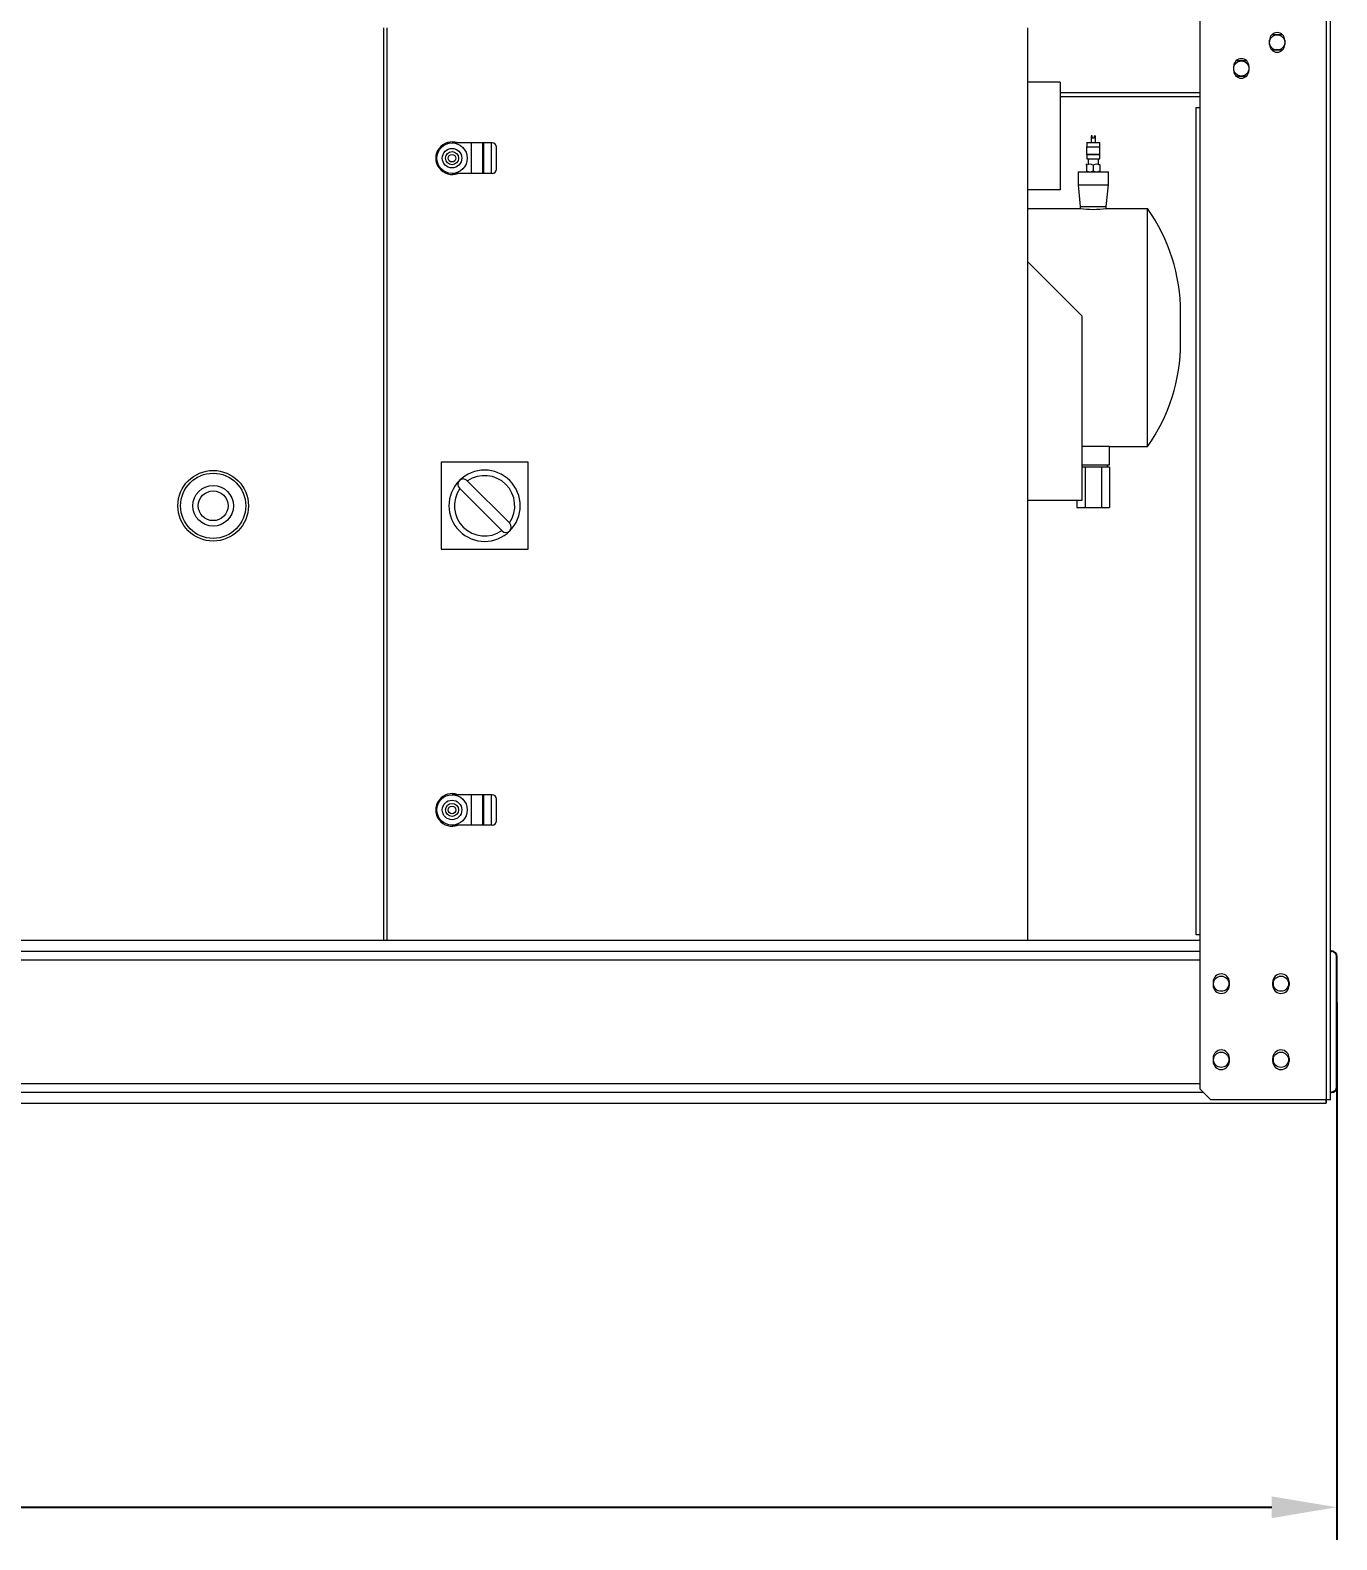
# Model space of a CAD drawing. Header units: millimetres. Extents: x 113490 to 142599, y -20467 to 115.
# Drawn here: x 134272 to 135475, y -8731 to -7341 of the extents above; entities that cross this region are included whole.
import ezdxf

# ---------------------------------------------------------------- set-up
doc = ezdxf.new("R2010")
doc.units = ezdxf.units.MM
doc.layers.add('DV1_0', color=7, linetype='Continuous')
doc.styles.get("Standard").update_dxf_attribs({"font": 'msyh.ttf'})
doc.dimstyles.new('ISO-25', dxfattribs={"dimtxt": 2.5, "dimasz": 2.5, "dimexe": 1.25, "dimexo": 0.625, "dimtad": 1, "dimtxsty": 'Standard', "dimcen": 2.5, "dimadec": 0, "dimazin": 0, "dimtfac": 1, "dimtmove": 0, "dimatfit": 3, "dimfxl": 1, "dimarcsym": 0})

# ---------------------------------------------------------------- blocks, each defined once
blk = doc.blocks.new('*D15')
at = {"color": 0, "lineweight": -2}
for p, q in [((122355.3, -8236.2), (122355.3, -8731)), ((135475.3, -8236.2), (135475.3, -8731)), ((122415.3, -8701), (135415.3, -8701))]:
    blk.add_line(p, q, dxfattribs=at)
at = {"color": 0}
for points in [[(122415.3, -8691), (122415.3, -8711), (122355.3, -8701)], [(135415.3, -8691), (135415.3, -8711), (135475.3, -8701)]]:
    blk.add_solid(points, dxfattribs=at)
at = {"layer": 'Defpoints', "color": 0}
for p in [(122355.3, -8235.2), (135475.3, -8235.2), (135475.3, -8701)]:
    blk.add_point(p, dxfattribs=at)
at = {"color": 0, "insert": (128915.3, -8655), "char_height": 50, "attachment_point": 5}
blk.add_mtext('13150', dxfattribs=at)

msp = doc.modelspace()

# ---------------------------------------------------------------- linework, layer by layer
for p, q in [((135469.3, -8189), (135470.3, -8189)), ((135475.3, -8314), (135475.3, -8194)), ((135469.3, -8319), (135470.3, -8319))]:
    msp.add_line(p, q)
for centre, start, end in [((135470.3, -8194), 0, 90), ((135470.3, -8314), 270, 0)]:
    msp.add_arc(centre, 5, start, end)
at = {"layer": 'DV1_0', "color": 7, "linetype": 'Continuous', "lineweight": 20}
for p, q in [((135465.7, -8326), (135465.7, -6153)), ((135349.3, -7398.8), (135220.3, -7398.8)), ((135349.3, -8174), (135349.3, -7412.4)), ((134678.3, -7473), (134678.3, -7445)), ((134688.7, -7473), (134688.7, -7445)), ((134689.6, -7473), (134689.6, -7445)), ((134696.7, -7473), (134696.7, -7445)), ((134678.3, -8073), (134678.3, -8045)), ((134688.7, -8073), (134688.7, -8045)), ((134689.6, -8073), (134689.6, -8045)), ((134696.7, -8073), (134696.7, -8045)), ((132621.7, -8197), (135349.3, -8197)), ((132621.7, -8311), (135349.3, -8311))]:
    msp.add_line(p, q, dxfattribs=at)
at = {"layer": 'DV1_0', "color": 7, "linetype": 'Continuous', "lineweight": 15}
for p, q in [((135469.3, -8326), (135469.3, -6153)), ((135349.3, -7412.4), (135349.3, -7292.4)), ((134597.3, -7339), (134597.3, -8179)), ((134600.3, -7339), (134600.3, -8179)), ((135190.3, -7339), (135190.3, -8179)), ((135413.3, -7354.4), (135413.3, -7350.4)), ((135423.3, -7345.4), (135417.3, -7345.4)), ((135427.3, -7350.4), (135427.3, -7354.4)), ((135417.3, -7359.4), (135423.3, -7359.4)), ((135380.3, -7378.4), (135380.3, -7374.4)), ((135390.3, -7369.4), (135384.3, -7369.4)), ((135394.3, -7374.4), (135394.3, -7378.4)), ((135220.3, -7389), (135190.3, -7389)), ((135220.3, -7389), (135220.3, -7488)), ((135384.3, -7383.4), (135390.3, -7383.4)), ((135349.3, -7402.4), (135220.3, -7402.4)), ((135345.7, -8174), (135345.7, -7412.4)), ((135345.7, -7412.4), (135349.3, -7412.4)), ((134678.3, -7445), (134660.3, -7445)), ((134688.7, -7445), (134678.3, -7445)), ((134689.6, -7445), (134688.7, -7445)), ((134696.7, -7445), (134689.6, -7445)), ((134697.3, -7445), (134696.7, -7445)), ((134701.3, -7469), (134701.3, -7449)), ((135244.9, -7448.5), (135244.6, -7448.7)), ((135244.6, -7448.7), (135257.1, -7448.7)), ((135244.6, -7448.7), (135244.6, -7455.2)), ((135244.9, -7444.5), (135256.9, -7444.5)), ((135244.9, -7444.5), (135244.9, -7448.5)), ((135244.9, -7448.5), (135256.9, -7448.5)), ((135249.9, -7438.5), (135248.9, -7438.5)), ((135248.9, -7438.5), (135248.9, -7444.5)), ((135249.9, -7440.5), (135249.9, -7438.5)), ((135251.9, -7440.5), (135249.9, -7440.5)), ((135251.9, -7438.5), (135252.9, -7438.5)), ((135251.9, -7438.5), (135251.9, -7440.5)), ((135252.9, -7444.5), (135252.9, -7438.5)), ((135256.9, -7448.5), (135256.9, -7444.5)), ((135257.1, -7448.7), (135256.9, -7448.5)), ((135257.1, -7455.2), (135257.1, -7448.7)), ((135244.6, -7455.2), (135257.1, -7455.2)), ((135244.6, -7455.2), (135244.9, -7455.5)), ((135244.9, -7455.5), (135256.9, -7455.5)), ((135244.9, -7455.5), (135244.9, -7459.5)), ((135244.9, -7459.5), (135256.9, -7459.5)), ((135246.1, -7459.5), (135246.1, -7464.5)), ((135255.6, -7464.5), (135255.6, -7459.5)), ((135256.9, -7455.5), (135257.1, -7455.2)), ((135256.9, -7459.5), (135256.9, -7455.5)), ((134678.3, -7473), (134660.3, -7473)), ((134688.7, -7473), (134678.3, -7473)), ((134689.6, -7473), (134688.7, -7473)), ((134696.7, -7473), (134689.6, -7473)), ((134697.3, -7473), (134696.7, -7473)), ((135236.9, -7471.5), (135264.9, -7471.5)), ((135236.9, -7471.5), (135236.9, -7483.5)), ((135244.8, -7465.5), (135244.8, -7464.5)), ((135244.9, -7464.5), (135244.8, -7464.5)), ((135244.8, -7465.5), (135244.8, -7470.5)), ((135244.8, -7470.5), (135244.8, -7471.4)), ((135250.9, -7465.5), (135250.9, -7470.5)), ((135256.9, -7465.5), (135256.9, -7464.5)), ((135256.9, -7465.5), (135256.9, -7470.5)), ((135256.9, -7470.5), (135256.9, -7471.4)), ((135256.9, -7471.5), (135256.9, -7471.4)), ((135264.9, -7483.5), (135264.9, -7471.5)), ((135220.3, -7488), (135190.3, -7488)), ((135236.9, -7483.5), (135264.9, -7483.5)), ((135236.9, -7483.5), (135238.9, -7503.5)), ((135262.9, -7503.5), (135264.9, -7483.5)), ((135238.9, -7503.5), (135262.9, -7503.5)), ((135238.9, -7503.5), (135238.9, -7505.5)), ((135262.9, -7505.5), (135262.9, -7503.5)), ((135238.9, -7505.5), (135190.3, -7505.5)), ((135300.9, -7505.5), (135262.9, -7505.5)), ((135300.9, -7724.5), (135300.9, -7505.5)), ((135240.3, -7604), (135190.3, -7554)), ((135331.4, -7628.8), (135331.4, -7601.1)), ((135240.3, -7604), (135240.3, -7774)), ((135265.8, -7724.5), (135240.3, -7724.5)), ((135265.8, -7724.5), (135300.9, -7724.5)), ((135265.8, -7741.5), (135265.8, -7724.5)), ((134650.3, -7739), (134650.3, -7819)), ((134730.3, -7739), (134650.3, -7739)), ((134730.3, -7819), (134730.3, -7739)), ((135265.8, -7741.5), (135240.3, -7741.5)), ((135243.4, -7743.5), (135240.3, -7743.5)), ((135243.4, -7743.5), (135243.4, -7780.5)), ((135250.9, -7743.5), (135243.4, -7743.5)), ((135258.4, -7743.5), (135250.9, -7743.5)), ((135258.4, -7743.5), (135258.4, -7780.5)), ((135262.1, -7743.5), (135258.4, -7743.5)), ((135265.9, -7743.5), (135262.1, -7743.5)), ((135263.9, -7743.5), (135263.9, -7741.5)), ((135265.9, -7743.5), (135265.9, -7780.5)), ((134706.4, -7802.2), (134667.1, -7762.9)), ((134674.1, -7755.8), (134713.4, -7795.1)), ((135240.3, -7774), (135190.3, -7774)), ((135235.8, -7774), (135235.8, -7780.5)), ((135235.8, -7780.5), (135243.4, -7780.5)), ((135243.4, -7780.5), (135258.4, -7780.5)), ((135258.4, -7780.5), (135265.9, -7780.5)), ((134650.3, -7819), (134730.3, -7819)), ((134678.3, -8045), (134660.3, -8045)), ((134688.7, -8045), (134678.3, -8045)), ((134689.6, -8045), (134688.7, -8045)), ((134696.7, -8045), (134689.6, -8045)), ((134697.3, -8045), (134696.7, -8045)), ((134701.3, -8069), (134701.3, -8049)), ((134678.3, -8073), (134660.3, -8073)), ((134688.7, -8073), (134678.3, -8073)), ((134689.6, -8073), (134688.7, -8073)), ((134696.7, -8073), (134689.6, -8073)), ((134697.3, -8073), (134696.7, -8073)), ((132621.7, -8179), (135349.3, -8179)), ((135349.3, -8174), (135345.7, -8174)), ((135349.3, -8316), (135349.3, -8174)), ((132621.7, -8189), (135349.3, -8189)), ((135361.3, -8217.5), (135361.3, -8220.5)), ((135376.3, -8220.5), (135376.3, -8217.5)), ((135416.3, -8220.5), (135416.3, -8217.5)), ((135431.3, -8217.5), (135431.3, -8220.5)), ((135361.3, -8287.5), (135361.3, -8290.5)), ((135376.3, -8290.5), (135376.3, -8287.5)), ((135416.3, -8290.5), (135416.3, -8287.5)), ((135431.3, -8287.5), (135431.3, -8290.5)), ((132621.7, -8319), (135352.3, -8319)), ((135349.3, -8316), (135359.3, -8326)), ((135351.3, -8318), (135351.3, -8319)), ((135351.3, -8319), (135352.3, -8319)), ((130701.8, -8329), (135465.3, -8329)), ((135465.7, -8326), (135359.3, -8326)), ((135465.3, -8329), (135465.3, -8326)), ((135465.3, -8326), (135465.3, -8329)), ((135465.3, -8329), (135465.3, -8329)), ((135469.3, -8326), (135465.7, -8326))]:
    msp.add_line(p, q, dxfattribs=at)
for centre, radius in [((135420.3, -7352.4), 7), ((135387.3, -7376.4), 7), ((134660.3, -7459), 14), ((134660.3, -7459), 6), ((134660.3, -7459), 3.5), ((134440.3, -7779), 32.5), ((134440.3, -7779), 30), ((134440.3, -7779), 18.7), ((134660.3, -8059), 14), ((134660.3, -8059), 6), ((134660.3, -8059), 3.5), ((135368.8, -8219), 7), ((135423.8, -8219), 7), ((135368.8, -8289), 7), ((135423.8, -8289), 7)]:
    msp.add_circle(centre, radius, dxfattribs=at)
at = {"layer": 'DV1_0', "color": 7, "linetype": 'Continuous', "lineweight": 20}
for centre, radius in [((134660.3, -7459), 9), ((134440.3, -7779), 13.7), ((134660.3, -8059), 9)]:
    msp.add_circle(centre, radius, dxfattribs=at)
at = {"layer": 'DV1_0', "color": 7, "linetype": 'Continuous', "lineweight": 15}
for centre, radius, start, end in [((135420.3, -7350.4), 7, 0, 180), ((135417.3, -7352.4), 7, 90, 108.766), ((135423.3, -7352.4), 7, 71.234, 90), ((135420.3, -7354.4), 7, 180, 0), ((135417.3, -7352.4), 7, 251.234, 270), ((135423.3, -7352.4), 7, 270, 288.766), ((135387.3, -7374.4), 7, 0, 180), ((135387.3, -7378.4), 7, 180, 0), ((135384.3, -7376.4), 7, 90, 108.766), ((135390.3, -7376.4), 7, 71.234, 90), ((135384.3, -7376.4), 7, 251.234, 270), ((135390.3, -7376.4), 7, 270, 288.766), ((134660.3, -7459), 15, 68.9605, 291.0395), ((134697.3, -7449), 4, 0, 90), ((134697.3, -7469), 4, 270, 0), ((135247.8, -7470), 5.43, 56.052, 123.948), ((135247.8, -7470), 5.43, 56.052, 123.948), ((135247.8, -7466), 5.43, 236.052, 303.948), ((135247.8, -7466), 5.43, 236.052, 303.948), ((135253.9, -7470), 5.43, 56.052, 123.948), ((135253.9, -7470), 5.43, 56.052, 123.948), ((135253.9, -7466), 5.43, 236.052, 303.948), ((135253.9, -7466), 5.43, 236.052, 303.948), ((135250.9, -7396.6), 109.5, 263.7093, 276.2907), ((135166.6, -7601.1), 164.8, 0, 35.4673), ((135166.6, -7628.8), 164.8, 324.5327, 0), ((134670.6, -7759.3), 5, 45, 225), ((134690.3, -7779), 32.8, 315, 135), ((134690.3, -7779), 32.8, 135, 315), ((134709.9, -7798.6), 5, 225, 45), ((134660.3, -8059), 15, 68.9605, 291.0395), ((134697.3, -8049), 4, 0, 90), ((134697.3, -8069), 4, 270, 0), ((135368.8, -8217.5), 7.5, 0, 180), ((135423.8, -8217.5), 7.5, 0, 180), ((135368.8, -8220.5), 7.5, 180, 0), ((135423.8, -8220.5), 7.5, 180, 0), ((135368.8, -8287.5), 7.5, 0, 180), ((135423.8, -8287.5), 7.5, 0, 180), ((135368.8, -8290.5), 7.5, 180, 0), ((135423.8, -8290.5), 7.5, 180, 0)]:
    msp.add_arc(centre, radius, start, end, dxfattribs=at)
at = {"layer": 'DV1_0', "color": 7, "linetype": 'Continuous', "lineweight": 20}
for start, end in [(325.3658, 124.6342), (145.3658, 304.6342)]:
    msp.add_arc((134690.3, -7779), 27.8, start, end, dxfattribs=at)

# ---------------------------------------------------------------- dimensions: what is measured, and where the dimension line sits
at = {"color": 1}
dim = msp.add_linear_dim(base=(135475.3, -8701), p1=(122355.3, -8235.2), p2=(135475.3, -8235.2), text='13150', dimstyle='ISO-25', override={"dimtxt": 50, "dimasz": 60, "dimexe": 30, "dimexo": 1, "dimgap": 20, "dimdec": 0}, dxfattribs=at)
dim.commit()
dim.dimension.update_dxf_attribs({"geometry": '*D15', "text_midpoint": (128915.3, -8655)})

doc.saveas('drawing.dxf')
